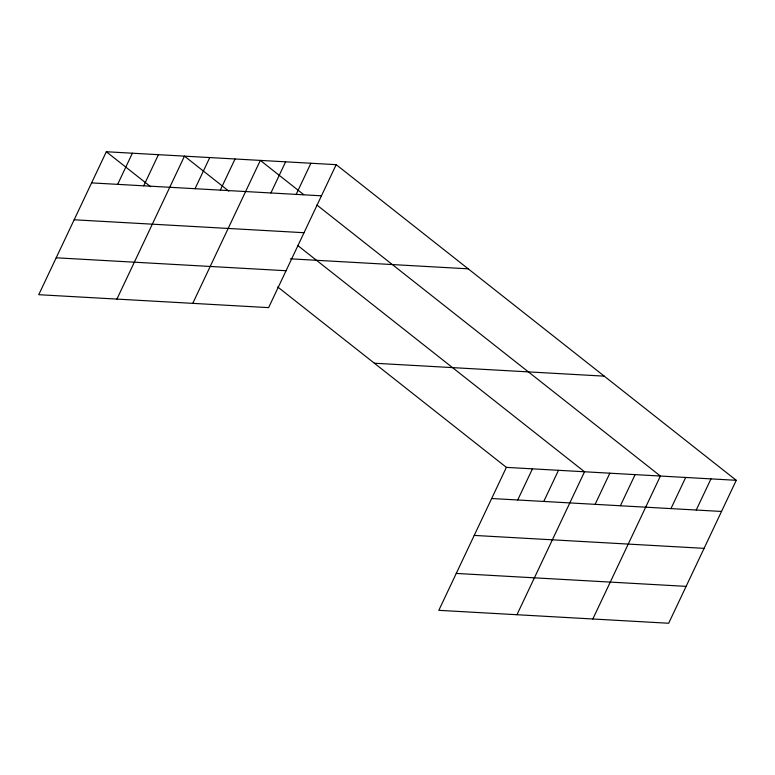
<?xml version="1.0" encoding="UTF-8"?>
<svg xmlns="http://www.w3.org/2000/svg" width="775" height="775" viewBox="0 0 775 775"><rect width="100%" height="100%" fill="white"/><g stroke="black" fill="none" stroke-linecap="round" stroke-linejoin="round"><path stroke-width="1.16" d="M336.185 164.668L106.32 151.745L38.75 294.694L268.615 307.627L336.185 164.668L736.25 480.306L668.68 623.255L438.815 610.332L506.385 467.373L736.25 480.306M117.655 184.353L132.37 153.208M143.704 185.816L158.429 154.671M116.909 299.092L184.479 156.143L228.799 191.105M195.038 188.703L209.763 157.557M220.323 190.127L235.048 158.982M192.762 303.354L260.332 160.406L303.713 194.632M270.892 192.975L285.617 161.83M296.176 194.389L310.901 163.254M517.71 499.991L532.435 468.846M543.769 501.454L558.484 470.309M516.964 614.72L584.534 471.772L297.639 245.413M595.103 504.341L609.828 473.196M620.387 505.765L635.113 474.62M592.827 618.993L660.397 476.044L316.917 205.046M670.956 508.603L685.681 477.458M696.241 510.028L710.966 478.882M91.605 182.89L321.47 195.813M74.158 219.78L304.023 232.713M290.441 258.831L468.207 268.828M56.188 257.794L286.052 270.727M374.364 363.223L604.229 376.146M491.66 498.519L721.525 511.452M474.222 535.418L704.087 548.351M456.252 573.432L686.117 586.365M106.32 151.745L150.641 186.707M277.741 286.983L506.385 467.373"/></g></svg>
